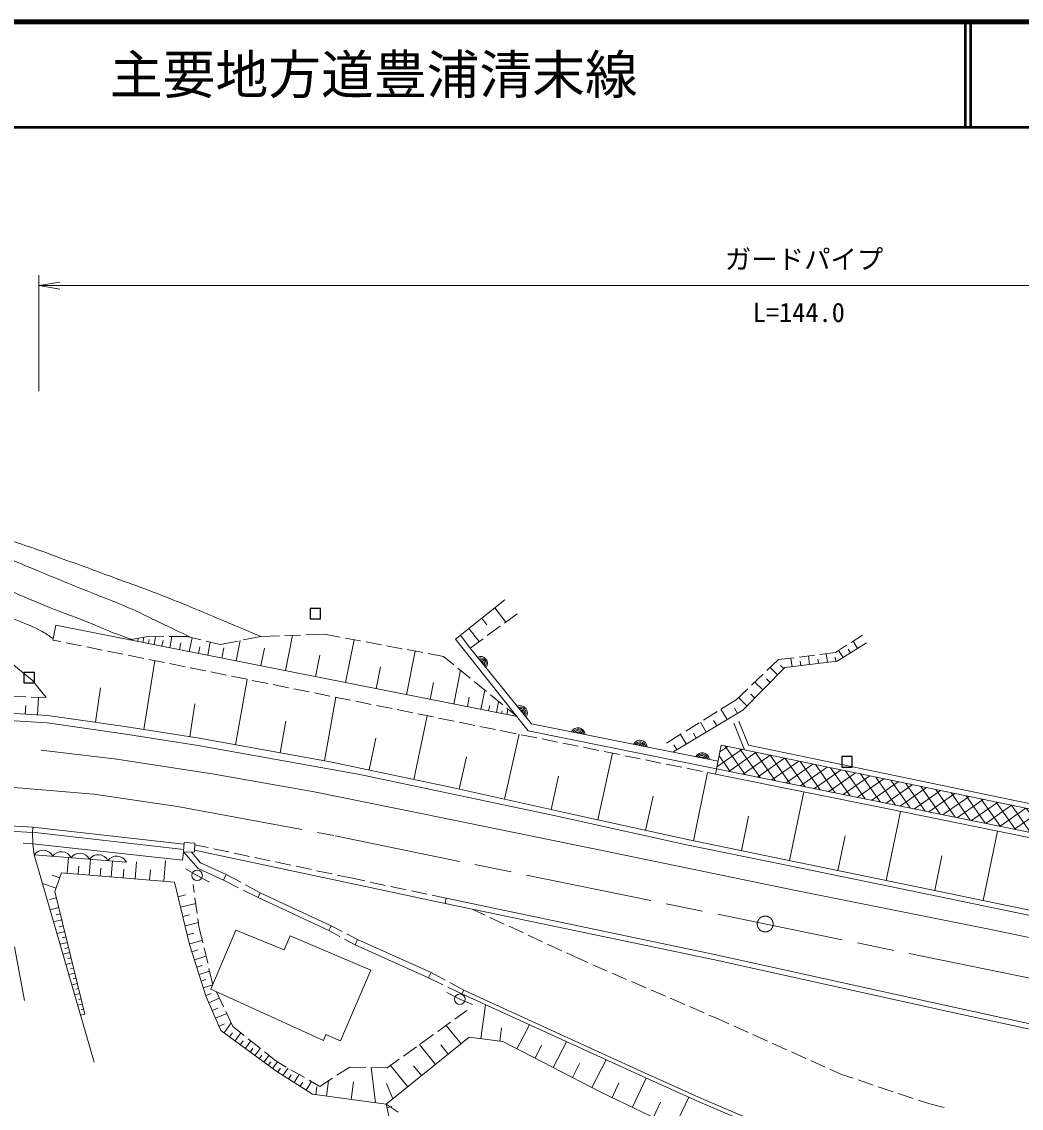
# Model space of a CAD drawing. Units: millimetres, scale not verified. Extents: x 40000 to 680000, y 20000 to 380000.
# Drawn here: x 208384 to 303074, y 277070 to 380000 of the extents above; entities that cross this region are included whole.
import ezdxf
from ezdxf.enums import TextEntityAlignment as Align

# ---------------------------------------------------------------- set-up
doc = ezdxf.new("R2010")
doc.units = ezdxf.units.MM
doc.header["$LTSCALE"] = 1000
doc.linetypes.add('CHAIN', pattern=[18.5, 12, -1.5, 3.5, -1.5])
for name, color, linetype, lineweight in [('M-BMK', 2, 'CHAIN', 13), ('M-BMK-ROW', 30, 'Continuous', 25), ('M-STR-HTXT', 7, 'Continuous', 13), ('M-TTL', 2, 'Continuous', 140), ('M-TTL-LINE', 7, 'Continuous', 50), ('M-WORK', 1, 'Continuous', 13)]:
    doc.layers.add(name, color=color, linetype=linetype, lineweight=lineweight)
doc.layers.add('M-TTL-TXT', color=7, linetype='Continuous')
doc.styles.add('ＭＳ ゴシック', font='')
doc.styles.get('ＭＳ ゴシック').set_extended_font_data('MS Gothic')

# ---------------------------------------------------------------- blocks, each defined once
blk = doc.blocks.new('open_arrow')
at = {"color": 0, "linetype": 'Continuous', "lineweight": -2}
blk.add_lwpolyline([(7.5, 1.25), (0, 0), (7.5, -1.25)], dxfattribs=at)

msp = doc.modelspace()

# ---------------------------------------------------------------- hatches: boundary and pattern name
at = {"layer": 'M-WORK'}
h = msp.add_hatch(dxfattribs=at)
h.set_pattern_fill('USER', color=256, style=0, pattern_type=2)
h.set_pattern_definition([(35, (352122, 291919), (-573.576, 819.152), []), (125, (352122, 291919), (-819.152, -573.576), [])])
h.paths.add_polyline_path([(352122, 291919), (352117, 293533), (352099, 293533), (347494, 293685), (335283, 296570), (332683, 298400), (324666, 299872), (311216, 302323), (310007, 303961), (309026, 304141), (309061, 304336), (276857, 311018), (274635, 311479), (274347, 309955), (274207, 309221), (274213, 309220), (290570, 305925), (305879, 302799), (311052, 301733), (321930, 298829), (329070, 296898), (339140, 290984)])

# ---------------------------------------------------------------- linework, layer by layer
at = {"layer": 'M-BMK'}
for p, q in [((205948, 307589), (215219, 306830)), ((215219, 306830), (223131, 305671)), ((223131, 305671), (237945, 302901)), ((304215, 289320), (237945, 302901))]:
    msp.add_line(p, q, dxfattribs=at)
msp.add_circle((278816, 294525), 750, dxfattribs=at)
at = {"layer": 'M-BMK-ROW'}
for p, q in [((236699, 324422), (235699, 324422)), ((235699, 324422), (235699, 323422)), ((236699, 323422), (236699, 324422)), ((235699, 323422), (236699, 323422)), ((209585, 318361), (208585, 318361)), ((208585, 318361), (208585, 317361)), ((209585, 317361), (209585, 318361)), ((208585, 317361), (209585, 317361)), ((287063, 310391), (286063, 310391)), ((286063, 310391), (286063, 309391)), ((287063, 309391), (287063, 310391)), ((286063, 309391), (287063, 309391))]:
    msp.add_line(p, q, dxfattribs=at)
at = {"layer": 'M-STR-HTXT'}
for p, q in [((210000, 345000), (210000, 356000)), ((210000, 355000), (354000, 355000))]:
    msp.add_line(p, q, dxfattribs=at)
at = {"layer": 'M-TTL'}
msp.add_line((680000, 380000), (40000, 380000), dxfattribs=at)
at = {"layer": 'M-TTL-LINE'}
for p, q in [((297750, 380000), (297750, 370000)), ((298250, 380000), (298250, 370000)), ((40000, 370000), (680000, 370000))]:
    msp.add_line(p, q, dxfattribs=at)
at = {"layer": 'M-WORK'}
for p, q in [((254164, 325225), (249476, 321522)), ((253199, 324462), (254253, 323128)), ((251963, 323486), (252451, 322868)), ((254107, 323022), (255321, 323904)), ((211603, 322832), (211336, 321429)), ((255311, 314177), (211603, 322832)), ((250727, 322510), (251703, 321274)), ((252489, 321846), (253703, 322728)), ((211336, 321429), (212096, 321275)), ((212586, 321176), (214056, 320878)), ((218590, 321448), (220162, 321740)), ((218874, 321392), (218896, 321505)), ((219364, 321295), (219414, 321547)), ((219855, 321198), (219954, 321702)), ((220162, 321740), (221843, 321752)), ((220386, 321092), (220461, 321472)), ((220917, 320987), (221068, 321746)), ((221663, 320840), (221768, 321372)), ((222343, 321755), (224024, 321767)), ((222409, 320692), (222619, 321757)), ((223333, 320509), (223464, 321169)), ((224024, 321767), (225367, 321440)), ((224257, 320326), (224519, 321646)), ((225852, 321321), (227195, 320994)), ((225999, 319981), (226246, 321225)), ((227195, 320994), (228881, 321331)), ((228687, 319449), (229067, 321369)), ((229371, 321430), (231058, 321767)), ((231058, 321767), (232805, 321829)), ((233305, 321847), (234804, 321900)), ((233383, 318519), (234047, 321873)), ((235304, 321918), (237052, 321980)), ((237052, 321980), (238521, 321706)), ((239013, 321615), (240488, 321340)), ((239068, 317393), (239872, 321454)), ((240979, 321248), (242454, 320973)), ((249476, 321522), (256376, 312837)), ((250871, 320669), (249942, 321890)), ((250871, 320669), (252085, 321552)), ((285620, 319413), (288418, 321171)), ((286950, 321206), (288018, 321890)), ((287571, 320639), (287139, 321327)), ((214546, 320779), (216016, 320482)), ((216506, 320383), (217977, 320085)), ((225128, 320154), (225251, 320776)), ((227343, 319715), (227533, 320675)), ((231035, 318984), (231367, 320661)), ((242945, 320882), (244420, 320607)), ((244845, 316250), (245662, 320376)), ((244912, 320515), (246386, 320241)), ((246878, 320149), (248347, 319875)), ((284003, 320069), (285461, 320252)), ((284708, 319303), (284607, 320145)), ((285461, 320252), (286529, 320936)), ((286195, 319774), (285770, 320450)), ((286883, 320207), (286667, 320551)), ((206948, 319599), (209372, 317627)), ((218467, 319986), (219937, 319689)), ((219944, 312949), (220979, 319478)), ((220427, 319590), (221897, 319292)), ((222387, 319193), (223858, 318896)), ((236225, 317956), (236627, 319987)), ((248347, 319875), (249314, 319084)), ((278974, 318536), (280066, 319573)), ((280066, 319573), (281523, 319756)), ((280665, 318813), (285620, 319413)), ((281357, 318897), (281257, 319723)), ((282019, 319819), (283507, 320006)), ((282191, 318998), (282140, 319415)), ((283024, 319099), (282924, 319933)), ((283866, 319201), (283815, 319622)), ((285501, 319398), (285453, 319795)), ((224348, 318797), (225818, 318499)), ((226308, 318400), (227778, 318103)), ((241956, 316821), (242365, 318885)), ((249321, 315363), (249954, 318561)), ((249701, 318768), (250862, 317818)), ((276709, 314777), (280665, 318813)), ((277524, 317158), (278612, 318191)), ((279989, 318123), (279276, 318822)), ((280571, 318717), (280274, 319008)), ((209372, 317627), (210707, 315976)), ((228268, 318004), (229738, 317706)), ((228646, 311500), (229754, 317703)), ((230229, 317607), (231699, 317310)), ((232189, 317211), (233659, 316913)), ((247083, 315806), (247399, 317405)), ((251249, 317501), (252410, 316551)), ((278591, 316697), (277827, 317446)), ((279290, 317410), (278933, 317760)), ((207281, 316088), (208780, 316039)), ((209280, 316022), (210707, 315976)), ((209871, 314336), (209975, 316000)), ((215367, 313631), (215834, 316903)), ((234149, 316814), (235619, 316517)), ((236109, 316418), (237580, 316120)), ((237061, 309997), (238135, 316008)), ((238070, 316021), (239540, 315724)), ((250602, 315110), (250783, 316025)), ((251883, 314856), (252245, 316686)), ((252797, 316235), (253957, 315285)), ((276070, 315776), (277162, 316814)), ((277842, 315933), (277460, 316308)), ((208706, 314408), (208758, 315240)), ((224300, 312258), (224794, 315370)), ((240030, 315625), (241500, 315327)), ((241990, 315228), (243461, 314931)), ((252616, 314711), (252720, 315234)), ((253349, 314566), (253556, 315613)), ((254344, 314968), (255311, 314177)), ((274682, 314910), (276070, 315776)), ((277094, 315170), (276275, 315972)), ((201874, 314134), (210797, 313576)), ((201918, 314833), (210869, 314273)), ((210869, 314273), (218142, 313234)), ((243951, 314832), (245421, 314534)), ((245514, 308221), (246790, 314257)), ((245911, 314435), (247381, 314138)), ((247871, 314038), (249341, 313741)), ((253839, 314469), (253891, 314730)), ((254330, 314371), (254434, 314895)), ((270059, 310816), (276709, 314777)), ((272985, 313851), (274257, 314645)), ((275212, 313886), (274624, 314874)), ((276197, 314472), (275903, 314964)), ((210797, 313576), (218038, 312542)), ((218142, 313234), (225202, 312115)), ((232853, 310748), (233390, 313754)), ((249832, 313642), (251302, 313345)), ((251792, 313245), (253262, 312948)), ((271288, 312792), (272561, 313586)), ((273236, 312709), (272672, 313656)), ((274224, 313297), (273930, 313791)), ((275852, 313560), (276857, 311018)), ((276317, 313744), (277223, 311453)), ((218038, 312542), (225085, 311425)), ((225202, 312115), (237430, 309931)), ((241289, 309115), (241927, 312133)), ((253752, 312849), (255222, 312552)), ((254131, 306346), (255495, 312496)), ((255712, 312452), (257183, 312155)), ((256376, 312837), (274213, 309220)), ((257673, 312056), (259143, 311758)), ((269476, 311660), (270864, 312527)), ((271343, 311581), (270802, 312488)), ((272289, 312145), (272008, 312618)), ((210215, 310987), (217385, 310131)), ((225085, 311425), (240408, 308688)), ((259633, 311659), (261103, 311362)), ((261593, 311263), (263064, 310965)), ((263554, 310866), (265024, 310569)), ((270436, 311041), (270165, 311494)), ((274114, 308730), (274635, 311479)), ((276857, 311018), (274635, 311479)), ((276857, 311018), (309061, 304336)), ((277223, 311453), (309152, 304828)), ((217385, 310131), (226617, 308732)), ((237430, 309931), (249018, 307480)), ((249826, 307301), (250508, 310376)), ((262966, 304392), (264355, 310704)), ((265514, 310470), (266984, 310172)), ((267474, 310073), (268944, 309776)), ((269435, 309677), (270905, 309379)), ((271395, 309280), (272865, 308983)), ((272008, 302410), (273341, 308887)), ((273355, 308884), (274114, 308730)), ((274213, 309220), (290570, 305925)), ((226617, 308732), (236087, 307053)), ((240408, 308688), (258941, 304768)), ((258548, 305367), (259247, 308522)), ((274114, 308730), (290470, 305435)), ((236087, 307053), (246397, 304976)), ((249018, 307480), (260074, 305029)), ((281127, 300534), (282464, 307048)), ((267486, 303397), (268197, 306626)), ((290570, 305925), (305879, 302799)), ((246397, 304976), (263541, 301459)), ((258941, 304768), (259967, 304541)), ((260074, 305029), (271450, 302525)), ((276567, 301472), (277237, 304729)), ((290289, 298652), (291634, 305197)), ((290470, 305435), (305779, 302309)), ((203112, 304038), (209436, 303707)), ((209436, 303707), (209410, 303207)), ((209436, 303707), (223753, 302079)), ((259967, 304541), (271346, 302036)), ((203112, 303537), (209410, 303207)), ((209379, 303210), (223726, 301579)), ((209410, 303207), (209428, 302124)), ((285708, 299593), (286380, 302866)), ((299480, 296754), (300838, 303318)), ((209428, 302124), (208506, 302192)), ((209428, 302124), (209572, 301082)), ((223604, 300588), (209428, 302124)), ((223715, 301373), (223763, 302249)), ((223763, 302249), (224783, 302194)), ((224783, 302194), (224736, 301318)), ((224775, 302039), (226054, 301766)), ((226543, 301662), (228010, 301349)), ((271346, 302036), (280674, 300117)), ((271450, 302525), (280774, 300607)), ((218294, 300386), (209572, 301082)), ((209572, 301082), (215244, 281443)), ((212681, 299337), (212803, 300824)), ((214771, 299165), (214894, 300658)), ((223715, 301373), (223604, 300588)), ((224736, 301318), (223715, 301373)), ((223715, 301373), (225093, 299768)), ((225318, 300313), (224455, 301333)), ((224747, 301533), (239455, 298398)), ((228499, 301245), (229966, 300932)), ((230455, 300828), (231922, 300515)), ((263541, 301459), (281563, 297743)), ((280774, 300607), (291670, 298369)), ((294885, 297704), (295564, 300986)), ((213726, 299251), (213787, 299997)), ((215820, 299078), (215881, 299827)), ((216868, 298992), (216992, 300490)), ((218001, 298899), (218067, 299708)), ((219133, 298806), (219266, 300423)), ((220495, 298693), (220575, 299667)), ((221857, 298581), (222018, 300527)), ((223887, 299766), (224996, 299135)), ((225093, 299768), (227509, 298667)), ((227745, 299224), (225318, 300313)), ((232411, 300411), (233878, 300098)), ((234367, 299993), (235834, 299681)), ((236323, 299576), (237790, 299264)), ((280674, 300117), (291569, 297879)), ((211981, 298895), (211277, 299143)), ((211532, 297618), (212152, 299380)), ((212152, 299380), (222854, 298499)), ((222854, 298499), (224290, 292594)), ((224996, 299135), (226171, 298482)), ((227509, 298667), (227745, 299224)), ((227509, 298667), (228916, 297957)), ((227745, 299224), (229146, 298474)), ((238279, 299159), (239559, 298887)), ((239559, 298887), (240901, 298601)), ((211634, 297909), (210358, 298358)), ((214371, 285970), (211532, 297618)), ((224613, 298263), (224718, 297510)), ((229362, 297732), (230770, 297021)), ((229587, 298239), (230987, 297489)), ((230770, 297021), (230987, 297489)), ((230987, 297489), (237701, 294363)), ((239455, 298398), (248495, 296471)), ((241390, 298496), (242857, 298184)), ((243346, 298079), (244813, 297767)), ((245302, 297662), (246769, 297350)), ((281563, 297743), (300025, 294026)), ((291569, 297879), (304061, 295295)), ((291670, 298369), (304165, 295785)), ((211683, 296998), (211026, 296838)), ((223191, 297114), (223906, 297288)), ((223434, 296113), (224865, 296461)), ((224787, 297015), (224994, 295530)), ((237483, 293896), (230770, 297021)), ((247258, 297246), (248599, 296960)), ((248599, 296960), (248495, 296471)), ((248497, 296470), (273894, 291157)), ((248599, 296960), (273999, 291646)), ((211907, 296078), (211075, 295875)), ((212049, 295496), (211633, 295394)), ((251060, 295934), (252286, 295364)), ((212191, 294913), (211408, 294722)), ((223648, 295235), (224275, 295388)), ((223861, 294357), (225115, 294662)), ((225063, 295034), (225168, 294282)), ((252740, 295153), (254100, 294521)), ((212458, 293817), (211722, 293638)), ((212325, 294365), (211933, 294270)), ((224067, 293509), (224673, 293656)), ((225168, 294282), (225535, 292746)), ((226301, 288344), (228665, 293956)), ((228665, 293956), (233233, 292071)), ((233233, 292071), (233798, 293390)), ((233798, 293390), (241470, 290156)), ((237701, 294363), (237483, 293896)), ((237483, 293896), (238507, 293340)), ((237701, 294363), (238731, 293830)), ((239175, 293600), (240205, 293067)), ((254553, 294310), (255914, 293678)), ((256367, 293467), (257727, 292835)), ((300025, 294026), (326599, 288512)), ((208639, 287275), (207714, 292353)), ((212710, 292786), (212017, 292617)), ((212584, 293302), (212216, 293212)), ((224273, 292661), (225485, 292955)), ((224290, 292594), (225856, 287634)), ((238947, 293101), (239970, 292546)), ((239970, 292546), (240205, 293067)), ((246933, 289411), (239970, 292546)), ((240205, 293067), (247167, 289932)), ((258181, 292624), (259541, 291992)), ((212947, 291814), (212294, 291655)), ((212828, 292300), (212482, 292216)), ((213065, 291328), (212739, 291249)), ((224509, 291898), (225053, 292070)), ((224750, 291136), (225838, 291480)), ((225652, 292259), (226000, 290800)), ((259994, 291781), (261220, 291211)), ((273999, 291646), (296537, 286671)), ((213183, 290843), (212572, 290694)), ((213302, 290357), (212996, 290282)), ((224969, 290444), (225463, 290600)), ((226116, 290314), (226484, 288777)), ((261220, 291211), (262018, 290866)), ((262476, 290668), (263853, 290072)), ((273894, 291157), (296430, 286182)), ((213420, 289871), (212850, 289732)), ((213538, 289385), (213253, 289316)), ((225187, 289752), (226176, 290064)), ((225386, 289122), (225836, 289264)), ((241470, 290156), (238584, 283450)), ((247167, 289932), (246933, 289411)), ((246933, 289411), (248286, 288765)), ((247167, 289932), (248492, 289218)), ((264312, 289874), (265689, 289278)), ((213657, 288900), (213127, 288771)), ((213775, 288414), (213510, 288349)), ((225585, 288493), (226484, 288777)), ((236974, 283493), (226301, 288344)), ((248737, 288549), (250090, 287903)), ((248932, 288981), (250257, 288267)), ((250090, 287903), (250257, 288267)), ((259370, 284091), (250257, 288267)), ((266148, 289080), (267524, 288484)), ((267983, 288286), (269360, 287690)), ((213894, 287928), (213405, 287809)), ((214012, 287442), (213768, 287383)), ((225814, 287767), (226332, 287931)), ((225856, 287634), (227259, 284437)), ((226106, 287065), (227101, 287502)), ((226825, 288106), (227504, 286688)), ((248649, 288051), (249889, 287398)), ((249889, 287398), (251096, 286909)), ((259204, 283727), (250090, 287903)), ((269819, 287492), (271196, 286896)), ((214130, 286956), (213683, 286847)), ((214249, 286471), (214025, 286416)), ((226428, 286330), (226953, 286560)), ((227720, 286237), (228398, 284820)), ((249423, 285509), (250553, 286321)), ((251892, 283668), (252323, 286880)), ((271655, 286698), (273031, 286102)), ((296430, 286182), (317890, 281507)), ((296537, 286671), (317996, 281995)), ((214367, 285985), (213960, 285886)), ((226750, 285595), (227800, 286056)), ((227550, 284226), (228231, 285166)), ((247799, 284342), (249017, 285218)), ((273490, 285904), (274288, 285559)), ((274288, 285559), (275373, 285070)), ((227077, 284851), (227608, 285084)), ((227259, 284437), (232545, 280554)), ((228077, 283845), (228349, 284221)), ((228398, 284820), (229448, 283973)), ((228603, 283464), (229148, 284216)), ((250006, 283188), (248604, 284921)), ((253673, 283429), (253843, 284701)), ((255298, 282696), (256475, 284978)), ((267396, 280437), (259370, 284091)), ((275829, 284865), (277197, 284249)), ((229094, 283109), (229347, 283459)), ((229584, 282754), (230091, 283455)), ((229837, 283659), (231005, 282718)), ((237192, 284059), (236974, 283493)), ((238584, 283450), (237192, 284059)), ((242920, 277454), (250784, 283817)), ((247580, 281225), (246066, 283096)), ((246175, 283175), (247393, 284050)), ((248793, 282206), (248092, 283073)), ((250784, 283817), (253949, 283393)), ((253949, 283393), (263248, 278596)), ((258717, 280933), (259977, 283375)), ((267231, 280073), (259204, 283727)), ((277653, 284044), (279021, 283429)), ((279477, 283224), (280845, 282608)), ((230041, 282423), (230278, 282750)), ((230498, 282092), (230971, 282745)), ((230924, 281784), (231144, 282088)), ((231350, 281476), (231790, 282084)), ((231394, 282404), (232444, 281557)), ((244551, 282008), (245769, 282883)), ((257008, 281815), (257638, 283036)), ((281301, 282403), (282668, 281787)), ((231761, 281178), (231974, 281472)), ((232173, 280881), (232598, 281468)), ((232444, 281557), (233450, 280976)), ((243016, 280905), (244145, 281716)), ((244960, 279104), (243324, 281126)), ((246270, 280165), (245513, 281100)), ((260553, 279986), (261229, 281297)), ((262388, 279040), (263741, 281662)), ((283124, 281582), (284492, 280966)), ((232545, 280554), (235938, 278400)), ((232653, 280533), (232901, 280876)), ((233133, 280186), (233629, 280872)), ((233662, 279845), (233903, 280224)), ((233883, 280725), (235182, 279975)), ((234194, 279507), (234676, 280267)), ((238250, 280192), (239459, 280970)), ((239459, 280970), (240988, 280942)), ((241487, 280933), (243016, 280905)), ((241912, 277591), (241503, 280932)), ((272625, 277636), (267231, 280073)), ((272786, 278003), (267396, 280437)), ((284948, 280761), (286034, 280273)), ((286034, 280273), (287135, 279906)), ((234759, 279149), (235014, 279552)), ((235323, 278791), (235835, 279597)), ((235615, 279724), (236621, 279143)), ((236236, 278360), (236335, 279088)), ((236621, 279143), (237830, 279921)), ((237256, 278222), (237453, 279679)), ((239584, 277906), (239809, 279569)), ((243545, 277959), (242936, 279418)), ((264306, 278091), (264964, 279470)), ((266236, 277169), (267554, 279927)), ((287609, 279748), (289032, 279273)), ((289507, 279115), (290930, 278641)), ((235938, 278400), (242920, 277454)), ((263248, 278596), (274211, 273359)), ((270217, 275267), (271575, 278110)), ((278327, 275634), (272786, 278003)), ((291404, 278483), (292827, 278008)), ((242920, 277454), (243371, 275370)), ((244036, 276697), (242920, 277454)), ((242990, 277130), (243454, 277231)), ((268227, 276218), (268906, 277640)), ((278172, 275265), (272625, 277636)), ((293302, 277850), (294403, 277483)), ((294403, 277483), (295762, 277134))]:
    msp.add_line(p, q, dxfattribs=at)
msp.add_lwpolyline([(274347, 309955), (256679, 313503), (250871, 320669)], dxfattribs=at)
for centre in [(224996, 299135), (249889, 287398)]:
    msp.add_circle(centre, 500, dxfattribs=at)
for centre, radius, start, end in [((251835, 319205), 672, 323.88443, 114.1588), ((251835, 319205), 538, 327.72277, 110.32047), ((251835, 319205), 404, 334.33121, 103.71202), ((251835, 319205), 269, 348.90775, 89.13548), ((255613, 314544), 672, 323.88443, 114.1588), ((255613, 314544), 538, 327.72277, 110.32047), ((255613, 314544), 404, 334.33121, 103.71202), ((255613, 314544), 269, 348.90775, 89.13548), ((261077, 312444), 672, 3.50788, 153.78225), ((261077, 312444), 538, 7.34621, 149.94391), ((261077, 312444), 404, 13.95466, 143.33546), ((261077, 312444), 269, 28.5312, 128.75893), ((266959, 311263), 672, 3.50788, 153.78225), ((266959, 311263), 538, 7.34621, 149.94391), ((266959, 311263), 404, 13.95466, 143.33546), ((266959, 311263), 269, 28.5312, 128.75893), ((272842, 310081), 672, 3.50788, 153.78225), ((272842, 310081), 538, 7.34621, 149.94391), ((272842, 310081), 404, 13.95466, 143.33546), ((272842, 310081), 269, 28.5312, 128.75893), ((210403, 300499), 1016, 25.94943, 144.92544), ((212147, 300360), 1016, 25.94943, 144.92544), ((213892, 300220), 1016, 25.94943, 144.92544), ((215636, 300081), 1016, 25.94943, 144.92544), ((217381, 299942), 1016, 25.94943, 144.92544)]:
    msp.add_arc(centre, radius, start, end, dxfattribs=at)
for points, knots in [([(196321, 335754), (196709, 335584), (196809, 335536), (197121, 335394), (198321, 334847), (198964, 334478), (200158, 333916), (202105, 332999), (203201, 332494), (205193, 331678), (207189, 330860), (208360, 330537), (210388, 329800), (212699, 328960), (213995, 328495), (216302, 327642), (218929, 326671), (220415, 326164), (223015, 325124), (225074, 324301), (226202, 323777), (228250, 322927), (229346, 322472), (229690, 322329), (231058, 321767)], [0, 0, 0, 0, 1, 1, 1, 2, 2, 2, 3, 3, 3, 4, 4, 4, 5, 5, 5, 6, 6, 6, 7, 7, 7, 8, 8, 8, 8]), ([(194197, 334648), (196212, 333815), (196721, 333603), (198335, 332926), (200462, 332033), (201649, 331523), (203770, 330617), (206033, 329650), (207290, 329083), (209560, 328130), (211413, 327352), (212459, 326937), (214319, 326177), (216080, 325458), (217093, 325121), (218831, 324347), (220047, 323806), (220702, 323447), (221903, 322873), (222896, 322399), (223208, 322251), (224447, 321664)], [0, 0, 0, 0, 1, 1, 1, 2, 2, 2, 3, 3, 3, 4, 4, 4, 5, 5, 5, 6, 6, 6, 7, 7, 7, 7]), ([(189710, 333359), (191931, 332369), (192521, 332108), (194346, 331361), (196296, 330561), (197417, 330185), (199381, 329416), (201059, 328758), (202007, 328406), (203670, 327711), (205436, 326972), (206387, 326471), (208145, 325713), (209439, 325155), (210168, 324851), (211476, 324327), (212726, 323826), (213448, 323602), (214699, 323102), (215734, 322688), (216290, 322394), (217336, 322010), (217915, 321797), (218108, 321726), (218826, 321492)], [0, 0, 0, 0, 1, 1, 1, 2, 2, 2, 3, 3, 3, 4, 4, 4, 5, 5, 5, 6, 6, 6, 7, 7, 7, 8, 8, 8, 8]), ([(187836, 331651), (189637, 330778), (190126, 330544), (191619, 329893), (193224, 329194), (194164, 328900), (195775, 328215), (197781, 327362), (198853, 326766), (200864, 325924), (202289, 325327), (203102, 325028), (204549, 324485), (205878, 323986), (206663, 323815), (207977, 323277), (208905, 322898), (209454, 322734), (210321, 322229), (210738, 321987), (210892, 321898), (211363, 321568)], [0, 0, 0, 0, 1, 1, 1, 2, 2, 2, 3, 3, 3, 4, 4, 4, 5, 5, 5, 6, 6, 6, 7, 7, 7, 7])]:
    msp.add_open_spline(points, degree=3, knots=knots, dxfattribs=at)

# ---------------------------------------------------------------- block references
at = {"layer": 'M-STR-HTXT', "xscale": 267, "yscale": 267}
msp.add_blockref('open_arrow', (210000, 355000), dxfattribs=at)

# ---------------------------------------------------------------- texts
at = {"layer": 'M-STR-HTXT', "style": 'ＭＳ ゴシック'}
msp.add_text('ガードパイプ', height=1833, dxfattribs=at).set_placement((282500, 357500), align=Align.MIDDLE_CENTER)
msp.add_text('L=144.0', height=1833, dxfattribs=at).set_placement((282000, 351000), align=Align.BOTTOM_CENTER)
at = {"layer": 'M-TTL-TXT', "style": 'ＭＳ ゴシック'}
msp.add_text('主要地方道豊浦清末線', height=3666, dxfattribs=at).set_placement((216734, 375000), align=Align.MIDDLE_LEFT)

doc.saveas('drawing.dxf')
